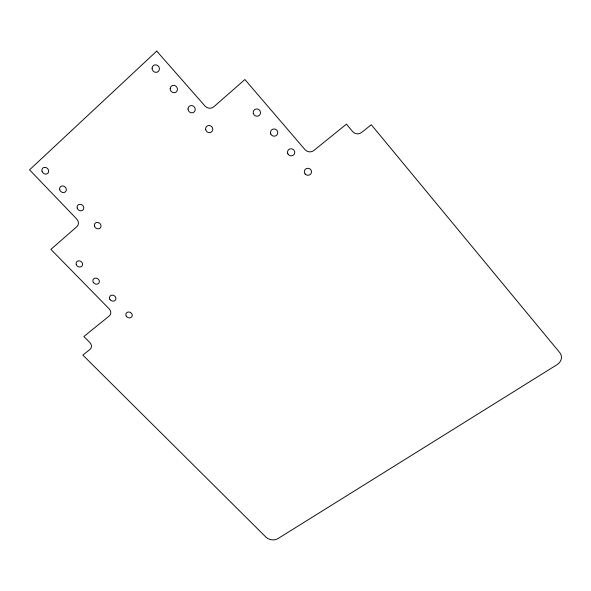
<?xml version="1.0" encoding="UTF-8"?>
<svg xmlns="http://www.w3.org/2000/svg" width="591" height="591" viewBox="0 0 591 591"><rect width="100%" height="100%" fill="white"/><g stroke="black" fill="none" stroke-linecap="round" stroke-linejoin="round"><path stroke-width="0.89" d="M156.726 51.092L29.55 169.846L76.638 218.914A5.991 5.23 37.8 0 1 76.823 226.693L50.907 249.38L109.172 308.871A5.688 4.883 29.2 0 1 109.224 316.008L83.856 336.53L89.854 342.536A5.57 4.684 28.3 0 1 89.98 349.407L82.836 355.11L265.913 537.093A8.577 6.804 11.7 0 0 277.888 538.652L556.981 364.721A10.202 8.577 -10.5 0 0 559.743 352.598L371.296 124.745L361.67 132.428A6.427 6.272 -15.9 0 1 352.664 131.601L346.437 124.147L313.858 150.498A6.294 6.132 12.7 0 1 305.022 149.663L244.91 79.534L213.772 106.794A6.442 6.117 50 0 1 204.959 105.988L156.726 51.092M126.245 316.104A3.317 2.866 27.5 0 0 131.83 316.732A3.317 2.866 27.5 0 0 129.052 312.004A3.317 2.866 27.5 0 0 126.245 316.104M93.319 282.358A3.376 2.918 31.8 0 0 98.956 282.978A3.376 2.918 31.8 0 0 96.082 278.117A3.376 2.918 31.8 0 0 93.319 282.358M76.202 264.391A3.406 2.948 34 0 0 81.706 266.364A3.406 2.948 34 0 0 80.132 261.052A3.406 2.948 34 0 0 76.202 264.391M170.171 88.665A3.797 3.546 52.9 0 0 175.52 92.41A3.797 3.546 52.9 0 0 175.726 86.02A3.797 3.546 52.9 0 0 170.171 88.665M94.449 226.109A3.487 3.073 36.4 0 0 100.071 228.133A3.487 3.073 36.4 0 0 98.505 222.608A3.487 3.073 36.4 0 0 94.449 226.109M59.735 189.777A3.568 3.125 41.2 0 0 65.431 191.831A3.568 3.125 41.2 0 0 63.762 186.15A3.568 3.125 41.2 0 0 59.735 189.777M287.839 153.771A3.649 3.539 20.4 0 0 294.119 154.377A3.649 3.539 20.4 0 0 291.407 148.777A3.649 3.539 20.4 0 0 287.839 153.771M270.811 134.076A3.679 3.583 32 0 0 277.127 134.674A3.679 3.583 32 0 0 274.357 128.986A3.679 3.583 32 0 0 270.811 134.076M152.079 68.231A3.849 3.568 56.3 0 0 157.487 72.021A3.849 3.568 56.3 0 0 157.642 65.527A3.849 3.568 56.3 0 0 152.079 68.231M42.035 171.257A3.612 3.147 43.5 0 0 47.775 173.333A3.612 3.147 43.5 0 0 46.046 167.563A3.612 3.147 43.5 0 0 42.035 171.257M109.882 299.334A3.347 2.896 29.6 0 0 115.496 299.962A3.347 2.896 29.6 0 0 112.667 295.168A3.347 2.896 29.6 0 0 109.882 299.334M205.69 129.665A3.694 3.494 43.3 0 0 211.644 131.837A3.694 3.494 43.3 0 0 210.278 125.706A3.694 3.494 43.3 0 0 205.69 129.665M77.207 208.062A3.524 3.103 38.9 0 0 82.866 210.1A3.524 3.103 38.9 0 0 81.248 204.493A3.524 3.103 38.9 0 0 77.207 208.062M188.004 109.017A3.738 3.524 48.7 0 0 193.479 112.43A3.738 3.524 48.7 0 0 193.39 106.121A3.738 3.524 48.7 0 0 188.004 109.017M253.317 113.494A3.723 3.612 43.9 0 0 259.493 115.193A3.723 3.612 43.9 0 0 257.713 109.047A3.723 3.612 43.9 0 0 253.317 113.494M305.141 173.983A3.627 3.494 12 0 0 311.317 173.015A3.627 3.494 12 0 0 307.276 168.317A3.627 3.494 12 0 0 305.141 173.983"/></g></svg>
